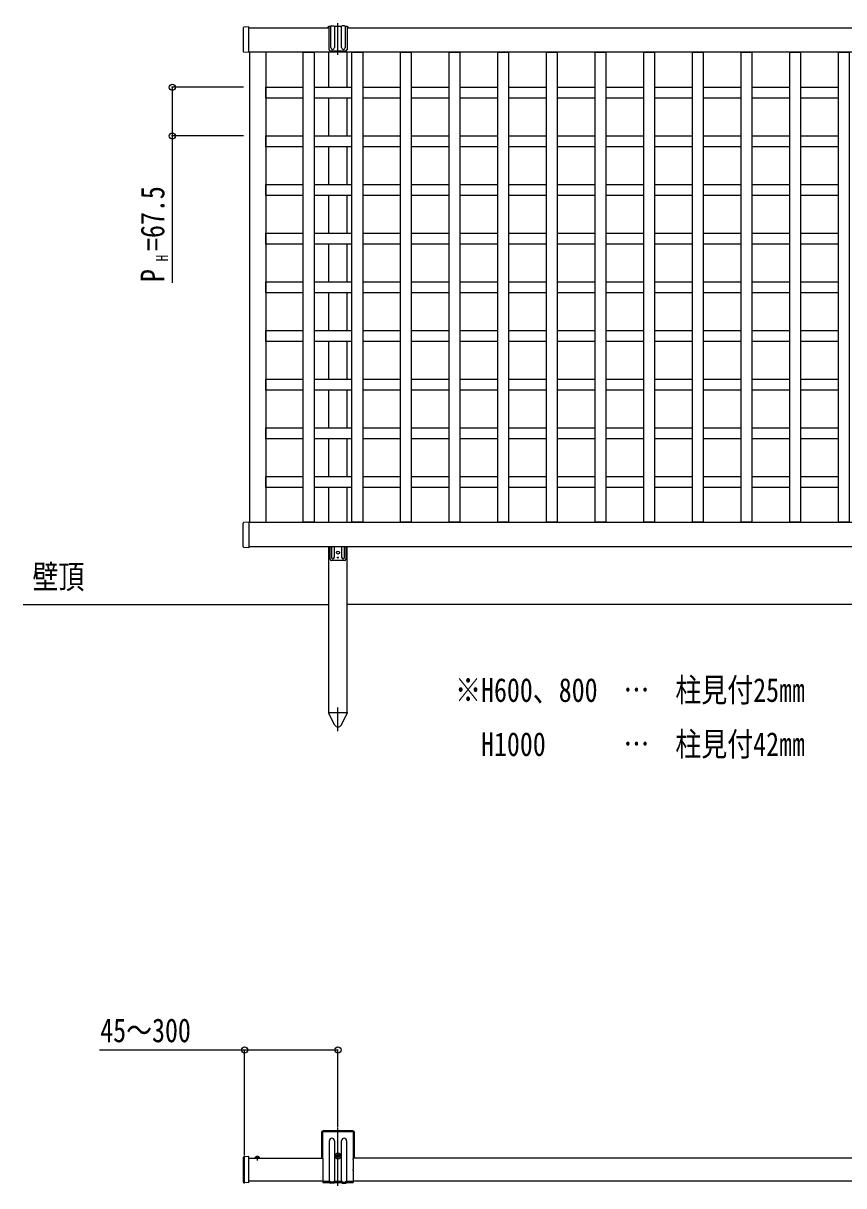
# Model space of a CAD drawing. Units: millimetres, scale not verified. Extents: x -4205 to 4205, y -2970 to 2970.
# Drawn here: x -1773 to -634, y 163 to 1775 of the extents above; entities that cross this region are included whole.
import ezdxf
from ezdxf.enums import TextEntityAlignment as Align

# ---------------------------------------------------------------- set-up
doc = ezdxf.new("R2010")
doc.units = ezdxf.units.MM
doc.header["$LTSCALE"] = 16
for name, color, linetype in [('0-2_USER1', 3, 'Continuous'), ('0-4_YKK_A1', 4, 'Continuous'), ('0-5_YKK_D', 6, 'Continuous')]:
    doc.layers.add(name, color=color, linetype=linetype)
doc.styles.add('ＭＳ ゴシック', font='')
doc.styles.get('ＭＳ ゴシック').set_extended_font_data('MS Gothic')

msp = doc.modelspace()

# ---------------------------------------------------------------- linework, layer by layer
at = {"layer": '0-4_YKK_A1'}
for p, q in [((-1336, 1731.64), (-1336, 1775.42)), ((-1467.5, 1768.99), (-1467.5, 1736.35)), ((-1459.82, 1770.4), (-1466.56, 1769.99)), ((-1459.5, 1769.22), (-1348.5, 1769.22)), ((-1346, 1770.72), (-1348.5, 1770.72)), ((-1348.5, 1770.72), (-1348.5, 1739.22)), ((-1346, 1741.71), (-1346, 1770.72)), ((-1345, 1771.72), (-1342, 1771.72)), ((-1331, 1770.72), (-1341, 1770.72)), ((-1341, 1770.72), (-1341, 1741.71)), ((-1331, 1741.71), (-1331, 1770.72)), ((-1327, 1771.72), (-1330, 1771.72)), ((-1323.5, 1770.72), (-1326, 1770.72)), ((-1326, 1770.72), (-1326, 1741.71)), ((-1323.5, 1770.72), (-1323.5, 1739.22)), ((-1323.5, 1769.22), (392.5, 1769.22)), ((-1459.82, 1734.94), (-1466.56, 1735.35)), ((530, 1735.22), (-1459.5, 1735.22)), ((-1459, 1735.22), (-1459, 1083.22)), ((-1436, 1735.22), (-1436, 1083.22)), ((-1348.5, 1686.72), (-1348.5, 1735.22)), ((-1346.5, 1737.22), (-1325.5, 1737.22)), ((-1323.5, 1686.72), (-1323.5, 1735.22)), ((-1436, 1686.72), (-1384.25, 1686.72)), ((-1369.25, 1686.72), (-1316.75, 1686.72)), ((-1301.75, 1686.72), (-1249.25, 1686.72)), ((-1234.25, 1686.72), (-1181.75, 1686.72)), ((-1166.75, 1686.72), (-1114.25, 1686.72)), ((-1099.25, 1686.72), (-1046.75, 1686.72)), ((-1031.75, 1686.72), (-979.25, 1686.72)), ((-964.25, 1686.72), (-911.75, 1686.72)), ((-896.75, 1686.72), (-844.25, 1686.72)), ((-829.25, 1686.72), (-776.75, 1686.72)), ((-761.75, 1686.72), (-709.25, 1686.72)), ((-694.25, 1686.72), (-641.75, 1686.72)), ((-1316.75, 1671.72), (-1369.25, 1671.72)), ((-1348.5, 1619.22), (-1348.5, 1671.72)), ((-1323.5, 1619.22), (-1323.5, 1671.72)), ((-1249.25, 1671.72), (-1301.75, 1671.72)), ((-1181.75, 1671.72), (-1234.25, 1671.72)), ((-1114.25, 1671.72), (-1166.75, 1671.72)), ((-1046.75, 1671.72), (-1099.25, 1671.72)), ((-979.25, 1671.72), (-1031.75, 1671.72)), ((-911.75, 1671.72), (-964.25, 1671.72)), ((-844.25, 1671.72), (-896.75, 1671.72)), ((-776.75, 1671.72), (-829.25, 1671.72)), ((-709.25, 1671.72), (-761.75, 1671.72)), ((-641.75, 1671.72), (-694.25, 1671.72)), ((-1436, 1619.22), (-1384.25, 1619.22)), ((-1369.25, 1619.22), (-1316.75, 1619.22)), ((-1301.75, 1619.22), (-1249.25, 1619.22)), ((-1234.25, 1619.22), (-1181.75, 1619.22)), ((-1166.75, 1619.22), (-1114.25, 1619.22)), ((-1099.25, 1619.22), (-1046.75, 1619.22)), ((-1031.75, 1619.22), (-979.25, 1619.22)), ((-964.25, 1619.22), (-911.75, 1619.22)), ((-896.75, 1619.22), (-844.25, 1619.22)), ((-829.25, 1619.22), (-776.75, 1619.22)), ((-761.75, 1619.22), (-709.25, 1619.22)), ((-694.25, 1619.22), (-641.75, 1619.22)), ((-1316.75, 1604.22), (-1369.25, 1604.22)), ((-1348.5, 1551.72), (-1348.5, 1604.22)), ((-1323.5, 1551.72), (-1323.5, 1604.22)), ((-1249.25, 1604.22), (-1301.75, 1604.22)), ((-1181.75, 1604.22), (-1234.25, 1604.22)), ((-1114.25, 1604.22), (-1166.75, 1604.22)), ((-1046.75, 1604.22), (-1099.25, 1604.22)), ((-979.25, 1604.22), (-1031.75, 1604.22)), ((-911.75, 1604.22), (-964.25, 1604.22)), ((-844.25, 1604.22), (-896.75, 1604.22)), ((-776.75, 1604.22), (-829.25, 1604.22)), ((-709.25, 1604.22), (-761.75, 1604.22)), ((-641.75, 1604.22), (-694.25, 1604.22)), ((-1436, 1551.72), (-1384.25, 1551.72)), ((-1369.25, 1551.72), (-1316.75, 1551.72)), ((-1301.75, 1551.72), (-1249.25, 1551.72)), ((-1234.25, 1551.72), (-1181.75, 1551.72)), ((-1166.75, 1551.72), (-1114.25, 1551.72)), ((-1099.25, 1551.72), (-1046.75, 1551.72)), ((-1031.75, 1551.72), (-979.25, 1551.72)), ((-964.25, 1551.72), (-911.75, 1551.72)), ((-896.75, 1551.72), (-844.25, 1551.72)), ((-829.25, 1551.72), (-776.75, 1551.72)), ((-761.75, 1551.72), (-709.25, 1551.72)), ((-694.25, 1551.72), (-641.75, 1551.72)), ((-1316.75, 1536.72), (-1369.25, 1536.72)), ((-1348.5, 1484.22), (-1348.5, 1536.72)), ((-1323.5, 1484.22), (-1323.5, 1536.72)), ((-1249.25, 1536.72), (-1301.75, 1536.72)), ((-1181.75, 1536.72), (-1234.25, 1536.72)), ((-1114.25, 1536.72), (-1166.75, 1536.72)), ((-1046.75, 1536.72), (-1099.25, 1536.72)), ((-979.25, 1536.72), (-1031.75, 1536.72)), ((-911.75, 1536.72), (-964.25, 1536.72)), ((-844.25, 1536.72), (-896.75, 1536.72)), ((-776.75, 1536.72), (-829.25, 1536.72)), ((-709.25, 1536.72), (-761.75, 1536.72)), ((-641.75, 1536.72), (-694.25, 1536.72)), ((-1436, 1484.22), (-1384.25, 1484.22)), ((-1369.25, 1484.22), (-1316.75, 1484.22)), ((-1301.75, 1484.22), (-1249.25, 1484.22)), ((-1234.25, 1484.22), (-1181.75, 1484.22)), ((-1166.75, 1484.22), (-1114.25, 1484.22)), ((-1099.25, 1484.22), (-1046.75, 1484.22)), ((-1031.75, 1484.22), (-979.25, 1484.22)), ((-964.25, 1484.22), (-911.75, 1484.22)), ((-896.75, 1484.22), (-844.25, 1484.22)), ((-829.25, 1484.22), (-776.75, 1484.22)), ((-761.75, 1484.22), (-709.25, 1484.22)), ((-694.25, 1484.22), (-641.75, 1484.22)), ((-1316.75, 1469.22), (-1369.25, 1469.22)), ((-1348.5, 1416.72), (-1348.5, 1469.22)), ((-1323.5, 1416.72), (-1323.5, 1469.22)), ((-1249.25, 1469.22), (-1301.75, 1469.22)), ((-1181.75, 1469.22), (-1234.25, 1469.22)), ((-1114.25, 1469.22), (-1166.75, 1469.22)), ((-1046.75, 1469.22), (-1099.25, 1469.22)), ((-979.25, 1469.22), (-1031.75, 1469.22)), ((-911.75, 1469.22), (-964.25, 1469.22)), ((-844.25, 1469.22), (-896.75, 1469.22)), ((-776.75, 1469.22), (-829.25, 1469.22)), ((-709.25, 1469.22), (-761.75, 1469.22)), ((-641.75, 1469.22), (-694.25, 1469.22)), ((-1436, 1416.72), (-1384.25, 1416.72)), ((-1369.25, 1416.72), (-1316.75, 1416.72)), ((-1301.75, 1416.72), (-1249.25, 1416.72)), ((-1234.25, 1416.72), (-1181.75, 1416.72)), ((-1166.75, 1416.72), (-1114.25, 1416.72)), ((-1099.25, 1416.72), (-1046.75, 1416.72)), ((-1031.75, 1416.72), (-979.25, 1416.72)), ((-964.25, 1416.72), (-911.75, 1416.72)), ((-896.75, 1416.72), (-844.25, 1416.72)), ((-829.25, 1416.72), (-776.75, 1416.72)), ((-761.75, 1416.72), (-709.25, 1416.72)), ((-694.25, 1416.72), (-641.75, 1416.72)), ((-1316.75, 1401.72), (-1369.25, 1401.72)), ((-1348.5, 1349.22), (-1348.5, 1401.72)), ((-1323.5, 1349.22), (-1323.5, 1401.72)), ((-1249.25, 1401.72), (-1301.75, 1401.72)), ((-1181.75, 1401.72), (-1234.25, 1401.72)), ((-1114.25, 1401.72), (-1166.75, 1401.72)), ((-1046.75, 1401.72), (-1099.25, 1401.72)), ((-979.25, 1401.72), (-1031.75, 1401.72)), ((-911.75, 1401.72), (-964.25, 1401.72)), ((-844.25, 1401.72), (-896.75, 1401.72)), ((-776.75, 1401.72), (-829.25, 1401.72)), ((-709.25, 1401.72), (-761.75, 1401.72)), ((-641.75, 1401.72), (-694.25, 1401.72)), ((-1436, 1349.22), (-1384.25, 1349.22)), ((-1369.25, 1349.22), (-1316.75, 1349.22)), ((-1301.75, 1349.22), (-1249.25, 1349.22)), ((-1234.25, 1349.22), (-1181.75, 1349.22)), ((-1166.75, 1349.22), (-1114.25, 1349.22)), ((-1099.25, 1349.22), (-1046.75, 1349.22)), ((-1031.75, 1349.22), (-979.25, 1349.22)), ((-964.25, 1349.22), (-911.75, 1349.22)), ((-896.75, 1349.22), (-844.25, 1349.22)), ((-829.25, 1349.22), (-776.75, 1349.22)), ((-761.75, 1349.22), (-709.25, 1349.22)), ((-694.25, 1349.22), (-641.75, 1349.22)), ((-1316.75, 1334.22), (-1369.25, 1334.22)), ((-1348.5, 1281.72), (-1348.5, 1334.22)), ((-1323.5, 1281.72), (-1323.5, 1334.22)), ((-1249.25, 1334.22), (-1301.75, 1334.22)), ((-1181.75, 1334.22), (-1234.25, 1334.22)), ((-1114.25, 1334.22), (-1166.75, 1334.22)), ((-1046.75, 1334.22), (-1099.25, 1334.22)), ((-979.25, 1334.22), (-1031.75, 1334.22)), ((-911.75, 1334.22), (-964.25, 1334.22)), ((-844.25, 1334.22), (-896.75, 1334.22)), ((-776.75, 1334.22), (-829.25, 1334.22)), ((-709.25, 1334.22), (-761.75, 1334.22)), ((-641.75, 1334.22), (-694.25, 1334.22)), ((-1436, 1281.72), (-1384.25, 1281.72)), ((-1369.25, 1281.72), (-1316.75, 1281.72)), ((-1301.75, 1281.72), (-1249.25, 1281.72)), ((-1234.25, 1281.72), (-1181.75, 1281.72)), ((-1166.75, 1281.72), (-1114.25, 1281.72)), ((-1099.25, 1281.72), (-1046.75, 1281.72)), ((-1031.75, 1281.72), (-979.25, 1281.72)), ((-964.25, 1281.72), (-911.75, 1281.72)), ((-896.75, 1281.72), (-844.25, 1281.72)), ((-829.25, 1281.72), (-776.75, 1281.72)), ((-761.75, 1281.72), (-709.25, 1281.72)), ((-694.25, 1281.72), (-641.75, 1281.72)), ((-1316.75, 1266.72), (-1369.25, 1266.72)), ((-1348.5, 1214.22), (-1348.5, 1266.72)), ((-1323.5, 1214.22), (-1323.5, 1266.72)), ((-1249.25, 1266.72), (-1301.75, 1266.72)), ((-1181.75, 1266.72), (-1234.25, 1266.72)), ((-1114.25, 1266.72), (-1166.75, 1266.72)), ((-1046.75, 1266.72), (-1099.25, 1266.72)), ((-979.25, 1266.72), (-1031.75, 1266.72)), ((-911.75, 1266.72), (-964.25, 1266.72)), ((-844.25, 1266.72), (-896.75, 1266.72)), ((-776.75, 1266.72), (-829.25, 1266.72)), ((-709.25, 1266.72), (-761.75, 1266.72)), ((-641.75, 1266.72), (-694.25, 1266.72)), ((-1436, 1214.22), (-1384.25, 1214.22)), ((-1369.25, 1214.22), (-1316.75, 1214.22)), ((-1301.75, 1214.22), (-1249.25, 1214.22)), ((-1234.25, 1214.22), (-1181.75, 1214.22)), ((-1166.75, 1214.22), (-1114.25, 1214.22)), ((-1099.25, 1214.22), (-1046.75, 1214.22)), ((-1031.75, 1214.22), (-979.25, 1214.22)), ((-964.25, 1214.22), (-911.75, 1214.22)), ((-896.75, 1214.22), (-844.25, 1214.22)), ((-829.25, 1214.22), (-776.75, 1214.22)), ((-761.75, 1214.22), (-709.25, 1214.22)), ((-694.25, 1214.22), (-641.75, 1214.22)), ((-1316.75, 1199.22), (-1369.25, 1199.22)), ((-1348.5, 1146.72), (-1348.5, 1199.22)), ((-1323.5, 1146.72), (-1323.5, 1199.22)), ((-1249.25, 1199.22), (-1301.75, 1199.22)), ((-1181.75, 1199.22), (-1234.25, 1199.22)), ((-1114.25, 1199.22), (-1166.75, 1199.22)), ((-1046.75, 1199.22), (-1099.25, 1199.22)), ((-979.25, 1199.22), (-1031.75, 1199.22)), ((-911.75, 1199.22), (-964.25, 1199.22)), ((-844.25, 1199.22), (-896.75, 1199.22)), ((-776.75, 1199.22), (-829.25, 1199.22)), ((-709.25, 1199.22), (-761.75, 1199.22)), ((-641.75, 1199.22), (-694.25, 1199.22)), ((-1436, 1146.72), (-1384.25, 1146.72)), ((-1369.25, 1146.72), (-1316.75, 1146.72)), ((-1301.75, 1146.72), (-1249.25, 1146.72)), ((-1234.25, 1146.72), (-1181.75, 1146.72)), ((-1166.75, 1146.72), (-1114.25, 1146.72)), ((-1099.25, 1146.72), (-1046.75, 1146.72)), ((-1031.75, 1146.72), (-979.25, 1146.72)), ((-964.25, 1146.72), (-911.75, 1146.72)), ((-896.75, 1146.72), (-844.25, 1146.72)), ((-829.25, 1146.72), (-776.75, 1146.72)), ((-761.75, 1146.72), (-709.25, 1146.72)), ((-694.25, 1146.72), (-641.75, 1146.72)), ((-1316.75, 1131.72), (-1369.25, 1131.72)), ((-1348.5, 1083.22), (-1348.5, 1131.72)), ((-1323.5, 1083.22), (-1323.5, 1131.72)), ((-1249.25, 1131.72), (-1301.75, 1131.72)), ((-1181.75, 1131.72), (-1234.25, 1131.72)), ((-1114.25, 1131.72), (-1166.75, 1131.72)), ((-1046.75, 1131.72), (-1099.25, 1131.72)), ((-979.25, 1131.72), (-1031.75, 1131.72)), ((-911.75, 1131.72), (-964.25, 1131.72)), ((-844.25, 1131.72), (-896.75, 1131.72)), ((-776.75, 1131.72), (-829.25, 1131.72)), ((-709.25, 1131.72), (-761.75, 1131.72)), ((-641.75, 1131.72), (-694.25, 1131.72)), ((-1467.5, 1049.45), (-1467.5, 1082.09)), ((-1459.82, 1083.5), (-1466.56, 1083.09)), ((-1459.5, 1083.22), (530, 1083.22)), ((-1459.82, 1048.04), (-1466.56, 1048.45)), ((530, 1049.22), (-1459.5, 1049.22)), ((-1348.5, 819.22), (-1348.5, 1049.22)), ((-1347, 1032.22), (-1347, 1049.22)), ((-1345, 1049.22), (-1345, 1034.72)), ((-1341, 1034.72), (-1341, 1049.22)), ((-1331, 1049.22), (-1331, 1034.72)), ((-1327, 1034.72), (-1327, 1049.22)), ((-1325, 1049.22), (-1325, 1032.22)), ((-1327, 1030.22), (-1345, 1030.22)), ((-1772.72, 969.22), (-1348.5, 969.22)), ((392.5, 969.22), (-1323.5, 969.22)), ((-1336, 793.71), (-1336, 826.19)), ((-1348.7, 818.22), (-1348.7, 819.22)), ((-1340.46, 801.96), (-1348.7, 818.22)), ((-1331.54, 801.96), (-1323.3, 818.22)), ((-1336, 163.02), (-1336, 243.92)), ((-1359, 236.72), (-1359, 203.22)), ((-1357.5, 236.72), (-1357.5, 201.72)), ((-1315.5, 239.22), (-1356.5, 239.22)), ((-1315.5, 237.72), (-1356.5, 237.72)), ((-1314.5, 201.72), (-1314.5, 236.72)), ((-1313, 203.22), (-1313, 236.72)), ((-1348, 167.72), (-1348, 225.42)), ((-1341, 225.42), (-1341, 167.72)), ((-1331, 167.72), (-1331, 225.42)), ((-1324, 225.42), (-1324, 167.72)), ((-1467.5, 202.04), (-1467.5, 168.4)), ((-1459.82, 203.45), (-1466.56, 203.04)), ((-1465.5, 166.11), (-1465.5, 204.44)), ((-1459.5, 202.47), (-1459.5, 203.15)), ((-1459.5, 167.97), (-1459.5, 202.47)), ((-1459.5, 201.22), (-1357, 201.22)), ((-1444.4, 201.22), (-1451.6, 201.22)), ((-1450.05, 203.19), (-1449.15, 201.37)), ((-1448, 200.76), (-1449.15, 201.37)), ((-1448, 204.72), (-1448, 198.15)), ((-1448, 200.76), (-1446.86, 201.37)), ((-1445.95, 203.19), (-1446.86, 201.37)), ((-1357, 201.22), (-1359, 203.22)), ((-1357, 201.22), (-1357, 200.94)), ((-1357, 199.51), (-1357, 185.94)), ((-1340.25, 204.42), (-1331.75, 204.42)), ((-1331.75, 204.42), (-1340.25, 204.42)), ((-1337.25, 204.01), (-1338.08, 204.01)), ((-1336, 200.17), (-1336, 208.67)), ((-1334.76, 204.84), (-1333.93, 204.84)), ((-1313, 203.22), (-1315, 201.22)), ((-616, 201.22), (-1315, 201.22)), ((-1315, 201.22), (-1315, 200.94)), ((-1315, 199.51), (-1315, 185.94)), ((-1357, 184.51), (-1357, 167.72)), ((-1315, 184.51), (-1315, 167.72)), ((-1459.82, 166.99), (-1466.56, 167.4)), ((-1357, 169.22), (-1459.5, 169.22)), ((-1459.5, 167.29), (-1459.5, 167.97)), ((-1357, 169.22), (-1347, 169.22)), ((-1357, 167.72), (-1348, 167.72)), ((-1342, 166.72), (-1347, 166.72)), ((-1343, 168.22), (-1346, 168.22)), ((-1342, 169.22), (-1330, 169.22)), ((-1341, 167.72), (-1331, 167.72)), ((-1330, 166.72), (-1325, 166.72)), ((-1329, 168.22), (-1326, 168.22)), ((-1325, 169.22), (-1315, 169.22)), ((-1324, 167.72), (-1315, 167.72)), ((-616, 169.22), (-1315, 169.22))]:
    msp.add_line(p, q, dxfattribs=at)
for points in [[(-1459.5, 1735.24), (-1459.5, 1735.92), (-1459.5, 1769.42), (-1459.5, 1770.1)], [(-1384.25, 1671.72), (-1436, 1671.72), (-1436, 1686.72)], [(-1384.25, 1604.22), (-1436, 1604.22), (-1436, 1619.22)], [(-1384.25, 1536.72), (-1436, 1536.72), (-1436, 1551.72)], [(-1384.25, 1469.22), (-1436, 1469.22), (-1436, 1484.22)], [(-1384.25, 1401.72), (-1436, 1401.72), (-1436, 1416.72)], [(-1384.25, 1334.22), (-1436, 1334.22), (-1436, 1349.22)], [(-1384.25, 1266.72), (-1436, 1266.72), (-1436, 1281.72)], [(-1384.25, 1199.22), (-1436, 1199.22), (-1436, 1214.22)], [(-1384.25, 1131.72), (-1436, 1131.72), (-1436, 1146.72)], [(-1459.5, 1083.2), (-1459.5, 1082.52), (-1459.5, 1049.02), (-1459.5, 1048.34)], [(-1348.5, 819.22), (-1323.5, 819.22), (-1323.5, 1049.22)], [(-1348.7, 819.22), (-1323.3, 819.22), (-1323.3, 818.22)], [(-1338.08, 204.01), (-1338.08, 204.84), (-1337.25, 204.84)], [(-1336.42, 205.67), (-1336.42, 206.5), (-1335.59, 206.5), (-1335.59, 205.67)], [(-1335.59, 203.18), (-1335.59, 202.35), (-1336.42, 202.35), (-1336.42, 203.18)], [(-1333.93, 204.84), (-1333.93, 204.01), (-1334.76, 204.01)]]:
    msp.add_lwpolyline(points, dxfattribs=at)
for points in [[(-1369.25, 1083.19), (-1384.25, 1083.19), (-1384.25, 1735.19), (-1369.25, 1735.19)], [(-1301.75, 1083.19), (-1316.75, 1083.19), (-1316.75, 1735.19), (-1301.75, 1735.19)], [(-1234.25, 1083.19), (-1249.25, 1083.19), (-1249.25, 1735.19), (-1234.25, 1735.19)], [(-1166.75, 1083.19), (-1181.75, 1083.19), (-1181.75, 1735.19), (-1166.75, 1735.19)], [(-1099.25, 1083.19), (-1114.25, 1083.19), (-1114.25, 1735.19), (-1099.25, 1735.19)], [(-1031.75, 1083.19), (-1046.75, 1083.19), (-1046.75, 1735.19), (-1031.75, 1735.19)], [(-964.25, 1083.19), (-979.25, 1083.19), (-979.25, 1735.19), (-964.25, 1735.19)], [(-896.75, 1083.19), (-911.75, 1083.19), (-911.75, 1735.19), (-896.75, 1735.19)], [(-829.25, 1083.19), (-844.25, 1083.19), (-844.25, 1735.19), (-829.25, 1735.19)], [(-761.75, 1083.19), (-776.75, 1083.19), (-776.75, 1735.19), (-761.75, 1735.19)], [(-694.25, 1083.19), (-709.25, 1083.19), (-709.25, 1735.19), (-694.25, 1735.19)], [(-626.75, 1083.19), (-641.75, 1083.19), (-641.75, 1735.19), (-626.75, 1735.19)]]:
    msp.add_lwpolyline(points, close=True, dxfattribs=at)
for centre, radius in [((-1336, 1041.22), 2.1), ((-1336, 1034.22), 0.65), ((-1336, 204.42), 4.25), ((-1336, 204.42), 2.25)]:
    msp.add_circle(centre, radius, dxfattribs=at)
for centre, radius, start, end in [((-1466.5, 1768.99), 1, 93.5, 180), ((-1459.8, 1770.1), 0.3, 0, 93.5), ((-1348.5, 1768.72), 2, 90, 165.65639), ((-1345, 1770.72), 1, 90, 180), ((-1342, 1770.72), 1, 0, 90), ((-1330, 1770.72), 1, 90, 180), ((-1327, 1770.72), 1, 0, 90), ((-1323.5, 1768.72), 2, 14.34361, 90), ((-1343.5, 1741.71), 2.5, 180, 0), ((-1328.5, 1741.71), 2.5, 180, 0), ((-1466.5, 1736.35), 1, 180, 266.5), ((-1459.8, 1735.24), 0.3, 266.5, 0), ((-1346.5, 1739.22), 2, 180, 270), ((-1325.5, 1739.22), 2, 270, 0), ((-1466.5, 1082.09), 1, 93.5, 180), ((-1459.8, 1083.2), 0.3, 0, 93.5), ((-1466.5, 1049.45), 1, 180, 266.5), ((-1459.8, 1048.34), 0.3, 266.5, 0), ((-1345, 1032.22), 2, 180, 270), ((-1343, 1034.72), 2, 180, 0), ((-1329, 1034.72), 2, 180, 0), ((-1327, 1032.22), 2, 270, 0), ((-1336, 804.22), 5, 206.87405, 333.12595), ((-1356.5, 236.72), 2.5, 90, 180), ((-1356.5, 236.72), 1, 90, 180), ((-1344.5, 225.42), 3.5, 0, 180), ((-1327.5, 225.42), 3.5, 0, 180), ((-1315.5, 236.72), 2.5, 0, 90), ((-1315.5, 236.72), 1, 0, 90), ((-1466.5, 202.04), 1, 93.5, 180), ((-1459.8, 203.15), 0.3, 0, 93.5), ((-1451.6, 201.38), 0.154, 152.71904, 270), ((-1448, 199.52), 4.2, 27.28096, 152.71904), ((-1444.4, 201.38), 0.154, 270, 27.28096), ((-1357.7, 200.22), 1, 314.427, 45.573), ((-1337.25, 205.67), 0.83, 270, 0), ((-1337.25, 203.18), 0.83, 0, 90), ((-1334.76, 205.67), 0.83, 180, 270), ((-1334.76, 203.18), 0.83, 90, 180), ((-1314.3, 200.22), 1, 134.427, 225.573), ((-1357.7, 185.22), 1, 314.427, 45.573), ((-1314.3, 185.22), 1, 134.427, 225.573), ((-1466.5, 168.4), 1, 180, 266.5), ((-1459.8, 167.29), 0.3, 266.5, 0), ((-1347, 167.72), 1, 180, 270), ((-1346, 169.22), 1, 180, 270), ((-1343, 169.22), 1, 270, 0), ((-1342, 167.72), 1, 270, 0), ((-1330, 167.72), 1, 180, 270), ((-1329, 169.22), 1, 180, 270), ((-1326, 169.22), 1, 270, 0), ((-1325, 167.72), 1, 270, 0)]:
    msp.add_arc(centre, radius, start, end, dxfattribs=at)
at = {"layer": '0-5_YKK_D'}
for p, q in [((-1467, 1686.72), (-1567, 1686.72)), ((-1467, 1619.22), (-1567, 1619.22)), ((-1465.5, 205.44), (-1465.5, 352.22)), ((-1336, 244.92), (-1336, 352.22))]:
    msp.add_line(p, q, dxfattribs=at)
for points in [[(-1566, 1686.72), (-1566, 1619.22), (-1566, 1415.42)], [(-1336, 351.22), (-1465.5, 351.22), (-1666.9, 351.22)]]:
    msp.add_lwpolyline(points, dxfattribs=at)
for centre in [(-1566, 1686.72), (-1566, 1619.22), (-1465.5, 351.22), (-1336, 351.22)]:
    msp.add_circle(centre, 4.25, dxfattribs=at)

# ---------------------------------------------------------------- texts
at = {"layer": '0-2_USER1', "style": 'ＭＳ ゴシック', "width": 0.8}
for s, p in [('壁頂', (-1759.94, 981.3)), ('※H600、800\u3000…\u3000柱見付25㎜', (-1173.5, 824.22)), ('\u3000H1000\u3000  \u3000…\u3000柱見付42㎜', (-1173.5, 749.22))]:
    msp.add_text(s, height=32.99, dxfattribs=at).set_placement(p, align=Align.BOTTOM_LEFT)
at = {"layer": '0-5_YKK_D', "style": 'ＭＳ ゴシック', "width": 0.8}
for s, height, p in [('=67.5', 32.99, (-1567, 1459.62)), ('H', 16.5, (-1567, 1445.22)), ('P', 32.99, (-1567, 1416.42))]:
    msp.add_text(s, height=height, rotation=90, dxfattribs=at).set_placement(p, align=Align.BOTTOM_LEFT)
msp.add_text('45～300', height=32.99, dxfattribs=at).set_placement((-1665.9, 352.22), align=Align.BOTTOM_LEFT)

doc.saveas('drawing.dxf')
